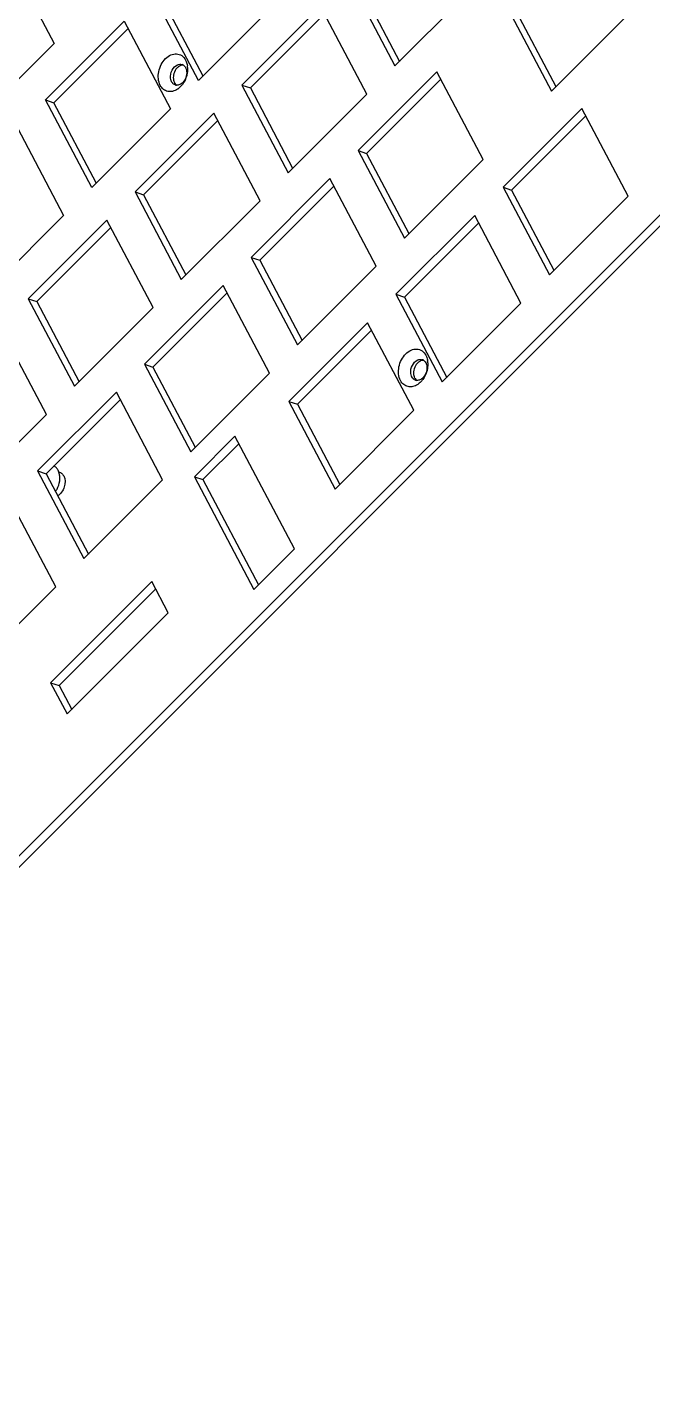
# Model space of a CAD drawing. Header units: millimetres. Extents: x 1236 to 3247, y -1329 to 363.
# Drawn here: x 1842 to 1914.4, y -5.6 to 150.7 of the extents above; entities that cross this region are included whole.
import ezdxf

# ---------------------------------------------------------------- set-up
doc = ezdxf.new("R2010")
doc.units = ezdxf.units.MM
doc.header["$LTSCALE"] = 30.734
doc.layers.get('0').update_dxf_attribs({"linetype": 'CONTINUOUS'})

msp = doc.modelspace()

# ---------------------------------------------------------------- linework, layer by layer
at = {"color": 7, "linetype": 'Continuous'}
for p, q in [((1839.822, 158.913), (1845.181, 148.762)), ((1879.307, 156.302), (1884.665, 146.151)), ((1880.29, 155.966), (1885.193, 146.678)), ((1884.665, 146.151), (1893.784, 155.269)), ((1861.916, 144.449), (1856.558, 154.6)), ((1862.443, 144.976), (1857.54, 154.264)), ((1871.034, 153.567), (1861.916, 144.449)), ((1897.426, 153.373), (1902.785, 143.222)), ((1876.051, 153.045), (1866.933, 143.927)), ((1876.506, 152.182), (1867.916, 143.591)), ((1881.409, 142.894), (1876.051, 153.045)), ((1898.409, 153.037), (1903.312, 143.749)), ((1902.785, 143.222), (1911.903, 152.34)), ((1844.183, 142.225), (1853.301, 151.343)), ((1845.166, 141.89), (1853.757, 150.48)), ((1853.301, 151.343), (1858.659, 141.193)), ((1845.181, 148.762), (1836.063, 139.644)), ((1889.516, 145.463), (1880.398, 136.345)), ((1894.875, 135.312), (1889.516, 145.463)), ((1866.933, 143.927), (1872.291, 133.776)), ((1866.933, 143.927), (1867.916, 143.591)), ((1889.972, 144.6), (1881.381, 136.009)), ((1867.916, 143.591), (1872.818, 134.304)), ((1872.291, 133.776), (1881.409, 142.894)), ((1849.541, 132.075), (1844.183, 142.225)), ((1844.183, 142.225), (1845.166, 141.89)), ((1850.069, 132.602), (1845.166, 141.89)), ((1858.659, 141.193), (1849.541, 132.075)), ((1863.676, 140.671), (1854.558, 131.553)), ((1869.035, 130.52), (1863.676, 140.671)), ((1906.313, 141.212), (1897.195, 132.094)), ((1911.672, 131.061), (1906.313, 141.212)), ((1864.132, 139.808), (1855.541, 131.217)), ((1906.769, 140.349), (1898.178, 131.758)), ((1840.927, 138.969), (1846.285, 128.818)), ((1880.398, 136.345), (1881.381, 136.009)), ((1880.398, 136.345), (1885.757, 126.194)), ((1881.381, 136.009), (1886.284, 126.721)), ((1885.757, 126.194), (1894.875, 135.312)), ((1877.142, 133.088), (1868.024, 123.97)), ((1882.5, 122.937), (1877.142, 133.088)), ((1854.558, 131.553), (1855.541, 131.217)), ((1854.558, 131.553), (1859.917, 121.402)), ((1877.598, 132.225), (1869.007, 123.634)), ((1897.195, 132.094), (1898.178, 131.758)), ((1897.195, 132.094), (1902.554, 121.943)), ((1898.178, 131.758), (1903.081, 122.47)), ((1754.157, -32.325), (1916.957, 130.474)), ((1855.541, 131.217), (1860.444, 121.929)), ((1859.917, 121.402), (1869.035, 130.52)), ((1902.554, 121.943), (1911.672, 131.061)), ((1755.14, -32.661), (1917.412, 129.611)), ((1846.285, 128.818), (1837.167, 119.7)), ((1851.302, 128.296), (1842.184, 119.178)), ((1856.66, 118.145), (1851.302, 128.296)), ((1893.906, 128.805), (1884.788, 119.687)), ((1899.265, 118.654), (1893.906, 128.805)), ((1851.757, 127.433), (1843.167, 118.842)), ((1894.362, 127.941), (1885.771, 119.351)), ((1868.024, 123.97), (1869.007, 123.634)), ((1868.024, 123.97), (1873.382, 113.819)), ((1869.007, 123.634), (1873.909, 114.347)), ((1873.382, 113.819), (1882.5, 122.937)), ((1864.767, 120.714), (1855.649, 111.596)), ((1870.126, 110.563), (1864.767, 120.714)), ((1842.184, 119.178), (1847.542, 109.027)), ((1842.184, 119.178), (1843.167, 118.842)), ((1843.167, 118.842), (1848.069, 109.555)), ((1865.223, 119.851), (1856.632, 111.26)), ((1884.788, 119.687), (1885.771, 119.351)), ((1884.788, 119.687), (1890.147, 109.536)), ((1885.771, 119.351), (1890.674, 110.063)), ((1847.542, 109.027), (1856.66, 118.145)), ((1890.147, 109.536), (1899.265, 118.654)), ((1844.286, 105.771), (1838.927, 115.922)), ((1881.499, 116.398), (1872.381, 107.279)), ((1886.858, 106.247), (1881.499, 116.398)), ((1881.955, 115.534), (1873.364, 106.944)), ((1855.649, 111.596), (1856.632, 111.26)), ((1855.649, 111.596), (1861.008, 101.445)), ((1856.632, 111.26), (1861.535, 101.972)), ((1861.008, 101.445), (1870.126, 110.563)), ((1852.393, 108.339), (1843.275, 99.221)), ((1857.751, 98.188), (1852.393, 108.339)), ((1852.849, 107.476), (1844.258, 98.885)), ((1872.381, 107.279), (1873.364, 106.944)), ((1872.381, 107.279), (1877.739, 97.129)), ((1873.364, 106.944), (1878.267, 97.656)), ((1835.168, 96.653), (1844.286, 105.771)), ((1877.739, 97.129), (1886.858, 106.247)), ((1866.129, 103.242), (1861.439, 98.553)), ((1873.018, 90.191), (1866.129, 103.242)), ((1866.584, 102.379), (1862.422, 98.217)), ((1843.275, 99.221), (1844.258, 98.885)), ((1843.275, 99.221), (1848.633, 89.07)), ((1844.258, 98.885), (1849.16, 89.598)), ((1845.703, 99.118), (1845.81, 99.082)), ((1861.439, 98.553), (1862.422, 98.217)), ((1861.439, 98.553), (1868.329, 85.502)), ((1848.633, 89.07), (1857.751, 98.188)), ((1862.422, 98.217), (1868.856, 86.029)), ((1845.377, 85.814), (1840.019, 95.965)), ((1868.329, 85.502), (1873.018, 90.191)), ((1856.502, 86.416), (1844.779, 74.692)), ((1858.416, 82.79), (1856.502, 86.416)), ((1836.259, 76.696), (1845.377, 85.814)), ((1856.958, 85.553), (1845.762, 74.357)), ((1846.693, 71.067), (1858.416, 82.79)), ((1844.779, 74.692), (1845.762, 74.357)), ((1844.779, 74.692), (1846.693, 71.067)), ((1845.762, 74.357), (1847.22, 71.594))]:
    msp.add_line(p, q, dxfattribs=at)
for centre, radius, start, end in [((1859.792, 145.691), 0.663, 55.92256, 71.06725), ((1858.176, 145.808), 2.472, 3.46485, 8.58895), ((1859.437, 144.611), 0.702, 228.9724, 234.99278), ((1859.413, 144.579), 0.663, 251.21511, 265.94406), ((1858.339, 145.149), 2.043, 304.06906, 306.0763), ((1887.624, 111.486), 0.663, 55.92256, 71.06725), ((1886.007, 111.604), 2.472, 3.46485, 8.58895), ((1887.268, 110.406), 0.702, 228.9724, 234.99278), ((1887.244, 110.375), 0.663, 251.21511, 265.94406), ((1886.17, 110.945), 2.043, 304.06906, 306.0763), ((1844.628, 98.861), 1.092, 51.72427, 60.11424)]:
    msp.add_arc(centre, radius, start, end, dxfattribs=at)
for points, knots in [([(1857.483, 143.893), (1857.235, 144.363), (1857.182, 145.266), (1857.55, 146.312), (1858.036, 147.001), (1858.662, 147.46), (1859.365, 147.611), (1860.021, 147.379), (1860.308, 147.023), (1860.413, 146.824)], [0, 0, 0, 0, 0.2627492, 0.4075592, 0.5469758, 0.6729101, 0.7839529, 0.88842, 1, 1, 1, 1]), ([(1858.668, 144.729), (1858.632, 145.043), (1858.76, 145.674), (1859.203, 146.167), (1859.473, 146.284)], [0, 0, 0, 0, 0.5184334, 1, 1, 1, 1]), ([(1859.452, 145.929), (1859.398, 145.875), (1859.192, 145.631), (1859.063, 145.325), (1859.017, 145.088)], [0, 0, 0, 0, 0.2421146, 1, 1, 1, 1]), ([(1859.8, 146.172), (1859.769, 146.158), (1859.642, 146.095), (1859.529, 146.005), (1859.452, 145.929)], [0, 0, 0, 0, 0.2388888, 1, 1, 1, 1]), ([(1859.473, 146.284), (1859.559, 146.321), (1859.738, 146.369), (1859.924, 146.346), (1860.007, 146.318)], [0, 0, 0, 0, 0.5166812, 1, 1, 1, 1]), ([(1860.163, 146.24), (1860.134, 146.241), (1860.01, 146.241), (1859.887, 146.209), (1859.8, 146.172)], [0, 0, 0, 0, 0.2412604, 1, 1, 1, 1]), ([(1860.624, 145.432), (1860.607, 145.303), (1860.508, 144.797), (1860.282, 144.315), (1860.05, 144.006)], [0, 0, 0, 0, 0.2514789, 1, 1, 1, 1]), ([(1860.538, 145.54), (1860.552, 145.424), (1860.546, 144.951), (1860.332, 144.479), (1860.082, 144.228)], [0, 0, 0, 0, 0.2483021, 1, 1, 1, 1]), ([(1860.413, 146.824), (1860.439, 146.776), (1860.535, 146.57), (1860.594, 146.348), (1860.62, 146.177)], [0, 0, 0, 0, 0.2393163, 1, 1, 1, 1]), ([(1860.417, 145.949), (1860.433, 145.919), (1860.493, 145.789), (1860.526, 145.648), (1860.538, 145.54)], [0, 0, 0, 0, 0.2380772, 1, 1, 1, 1]), ([(1860.643, 145.958), (1860.645, 145.915), (1860.652, 145.739), (1860.641, 145.563), (1860.624, 145.432)], [0, 0, 0, 0, 0.2458407, 1, 1, 1, 1]), ([(1859.483, 143.456), (1859.311, 143.34), (1858.944, 143.165), (1858.345, 143.147), (1857.814, 143.407), (1857.575, 143.719), (1857.483, 143.893)], [0, 0, 0, 0, 0.2674242, 0.5098094, 0.7463498, 1, 1, 1, 1]), ([(1858.789, 144.321), (1858.773, 144.351), (1858.714, 144.48), (1858.68, 144.621), (1858.668, 144.729)], [0, 0, 0, 0, 0.2380772, 1, 1, 1, 1]), ([(1858.976, 144.081), (1858.957, 144.097), (1858.884, 144.168), (1858.825, 144.253), (1858.789, 144.321)], [0, 0, 0, 0, 0.2427116, 1, 1, 1, 1]), ([(1859.017, 145.088), (1859.009, 145.048), (1858.985, 144.893), (1858.982, 144.734), (1858.996, 144.617)], [0, 0, 0, 0, 0.2562979, 1, 1, 1, 1]), ([(1859.117, 144.209), (1859.132, 144.18), (1859.197, 144.071), (1859.286, 143.977), (1859.362, 143.924)], [0, 0, 0, 0, 0.2609234, 1, 1, 1, 1]), ([(1860.082, 144.228), (1859.982, 144.128), (1859.762, 143.966), (1859.49, 143.909), (1859.366, 143.918)], [0, 0, 0, 0, 0.5314317, 1, 1, 1, 1]), ([(1860.05, 144.006), (1860.013, 143.957), (1859.863, 143.769), (1859.686, 143.602), (1859.542, 143.498)], [0, 0, 0, 0, 0.2586073, 1, 1, 1, 1]), ([(1885.314, 109.689), (1885.066, 110.158), (1885.014, 111.062), (1885.382, 112.107), (1885.867, 112.796), (1886.494, 113.256), (1887.197, 113.407), (1887.852, 113.174), (1888.14, 112.819), (1888.245, 112.619)], [0, 0, 0, 0, 0.2627492, 0.4075592, 0.5469758, 0.6729101, 0.7839529, 0.88842, 1, 1, 1, 1]), ([(1888.245, 112.619), (1888.27, 112.571), (1888.367, 112.366), (1888.425, 112.143), (1888.451, 111.973)], [0, 0, 0, 0, 0.2393163, 1, 1, 1, 1]), ([(1886.5, 110.525), (1886.464, 110.839), (1886.592, 111.47), (1887.035, 111.962), (1887.305, 112.079)], [0, 0, 0, 0, 0.5184334, 1, 1, 1, 1]), ([(1887.284, 111.724), (1887.23, 111.67), (1887.024, 111.426), (1886.895, 111.12), (1886.849, 110.883)], [0, 0, 0, 0, 0.2421146, 1, 1, 1, 1]), ([(1887.632, 111.967), (1887.601, 111.954), (1887.474, 111.89), (1887.361, 111.801), (1887.284, 111.724)], [0, 0, 0, 0, 0.2388888, 1, 1, 1, 1]), ([(1887.305, 112.079), (1887.391, 112.116), (1887.57, 112.164), (1887.756, 112.141), (1887.839, 112.113)], [0, 0, 0, 0, 0.5166812, 1, 1, 1, 1]), ([(1887.995, 112.035), (1887.965, 112.037), (1887.841, 112.037), (1887.718, 112.004), (1887.632, 111.967)], [0, 0, 0, 0, 0.2412604, 1, 1, 1, 1]), ([(1888.456, 111.227), (1888.439, 111.099), (1888.34, 110.593), (1888.113, 110.11), (1887.882, 109.802)], [0, 0, 0, 0, 0.2514789, 1, 1, 1, 1]), ([(1888.37, 111.335), (1888.383, 111.219), (1888.378, 110.746), (1888.164, 110.274), (1887.913, 110.024)], [0, 0, 0, 0, 0.2483021, 1, 1, 1, 1]), ([(1888.249, 111.744), (1888.265, 111.714), (1888.325, 111.584), (1888.358, 111.443), (1888.37, 111.335)], [0, 0, 0, 0, 0.2380772, 1, 1, 1, 1]), ([(1888.475, 111.753), (1888.477, 111.71), (1888.483, 111.535), (1888.473, 111.359), (1888.456, 111.227)], [0, 0, 0, 0, 0.2458407, 1, 1, 1, 1]), ([(1887.315, 109.252), (1887.143, 109.136), (1886.776, 108.961), (1886.177, 108.942), (1885.646, 109.202), (1885.406, 109.514), (1885.314, 109.689)], [0, 0, 0, 0, 0.2674242, 0.5098094, 0.7463498, 1, 1, 1, 1]), ([(1886.621, 110.116), (1886.605, 110.146), (1886.545, 110.276), (1886.512, 110.417), (1886.5, 110.525)], [0, 0, 0, 0, 0.2380772, 1, 1, 1, 1]), ([(1886.808, 109.877), (1886.789, 109.893), (1886.716, 109.963), (1886.657, 110.048), (1886.621, 110.116)], [0, 0, 0, 0, 0.2427116, 1, 1, 1, 1]), ([(1886.849, 110.883), (1886.841, 110.844), (1886.816, 110.688), (1886.814, 110.529), (1886.827, 110.413)], [0, 0, 0, 0, 0.2562979, 1, 1, 1, 1]), ([(1886.948, 110.004), (1886.964, 109.975), (1887.028, 109.867), (1887.117, 109.772), (1887.194, 109.719)], [0, 0, 0, 0, 0.2609234, 1, 1, 1, 1]), ([(1887.913, 110.024), (1887.813, 109.924), (1887.594, 109.762), (1887.322, 109.705), (1887.197, 109.714)], [0, 0, 0, 0, 0.5314317, 1, 1, 1, 1]), ([(1887.882, 109.802), (1887.845, 109.752), (1887.694, 109.565), (1887.517, 109.398), (1887.374, 109.293)], [0, 0, 0, 0, 0.2586073, 1, 1, 1, 1]), ([(1845.645, 99.3), (1845.623, 99.342), (1845.532, 99.497), (1845.409, 99.635), (1845.305, 99.718)], [0, 0, 0, 0, 0.2599187, 1, 1, 1, 1]), ([(1846.302, 98.639), (1846.499, 98.265), (1846.491, 97.528), (1846.105, 96.757), (1845.777, 96.443), (1845.595, 96.34)], [0, 0, 0, 0, 0.4911899, 0.7569662, 1, 1, 1, 1]), ([(1845.828, 98.726), (1845.824, 98.756), (1845.803, 98.872), (1845.773, 98.986), (1845.744, 99.069)], [0, 0, 0, 0, 0.2556822, 1, 1, 1, 1]), ([(1845.832, 98.064), (1845.839, 98.12), (1845.861, 98.34), (1845.853, 98.563), (1845.828, 98.726)], [0, 0, 0, 0, 0.2565724, 1, 1, 1, 1]), ([(1846.008, 98.981), (1846.038, 98.96), (1846.156, 98.865), (1846.249, 98.74), (1846.302, 98.639)], [0, 0, 0, 0, 0.2414709, 1, 1, 1, 1]), ([(1845.345, 96.827), (1845.41, 96.917), (1845.647, 97.294), (1845.789, 97.731), (1845.832, 98.064)], [0, 0, 0, 0, 0.2473416, 1, 1, 1, 1])]:
    msp.add_open_spline(points, degree=3, knots=knots, dxfattribs=at)
for points in [[(1860.164, 146.24), (1860.201, 146.215), (1860.235, 146.186), (1860.267, 146.154)], [(1860.267, 146.154), (1860.327, 146.094), (1860.378, 146.024), (1860.417, 145.949)], [(1858.996, 144.617), (1859.004, 144.54), (1859.02, 144.463), (1859.043, 144.389)], [(1859.199, 143.952), (1859.141, 143.972), (1859.085, 144), (1859.034, 144.036)], [(1859.043, 144.389), (1859.062, 144.327), (1859.086, 144.266), (1859.117, 144.209)], [(1887.995, 112.035), (1888.032, 112.01), (1888.067, 111.981), (1888.099, 111.95)], [(1888.099, 111.95), (1888.159, 111.89), (1888.209, 111.819), (1888.249, 111.744)], [(1886.827, 110.413), (1886.836, 110.335), (1886.852, 110.259), (1886.875, 110.184)], [(1887.031, 109.747), (1886.972, 109.767), (1886.916, 109.796), (1886.866, 109.831)], [(1886.875, 110.184), (1886.894, 110.122), (1886.918, 110.061), (1886.948, 110.004)], [(1845.744, 99.069), (1845.717, 99.149), (1845.684, 99.226), (1845.645, 99.3)], [(1845.81, 99.082), (1845.88, 99.058), (1845.947, 99.023), (1846.008, 98.981)]]:
    msp.add_open_spline(points, degree=3, dxfattribs=at)

doc.saveas('drawing.dxf')
